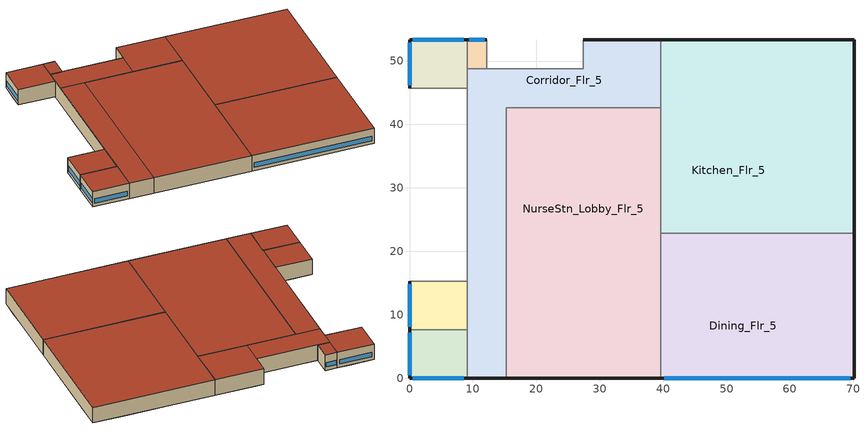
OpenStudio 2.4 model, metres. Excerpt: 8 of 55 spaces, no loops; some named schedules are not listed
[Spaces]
Office1_Flr_5
 floor adiabatic (Typical Interior Wall): 4.57,7.62 4.57,4.57 0,4.57 0,7.62 z17.07; 9.14,4.57 9.14,0 6.1,0 6.1,4.57 z17.07
 floor to PatRoom6_Flr_4: 6.1,4.57 6.1,0 0,0 0,4.57 z17.07
 floor to Corridor_SE_Flr_4: 9.14,7.62 9.14,4.57 4.57,4.57 4.57,7.62 z17.07
 wall outside: 0,7.62 0,0 9.14,0 z17.07:21.34
 wall adiabatic (Typical Interior Wall): 9.14,7.62 0,7.62 z17.07:21.34
 wall to Corridor_Flr_5: 9.14,0 9.14,7.62 z17.07:21.34
 window: 0,7.16 0,0.46 / 0.55,0 8.59,0 z17.98:19.2
 roof outside: 9.14,0 9.14,7.62 0,7.62 0,0 z21.34
Corridor_Flr_5
 floor adiabatic (Typical Interior Wall): 15.24,4.57 15.24,0 9.14,0 9.14,4.57 z17.07; 28.96,53.34 28.96,48.77 27.43,48.77 27.43,53.34 z17.07
 floor to Corridor_SE_Flr_4: 15.24,10.67 15.24,4.57 9.14,4.57 9.14,10.67 z17.07
 floor to Corridor_NW_Flr_4: 39.62,53.34 39.62,42.67 9.14,42.67 9.14,48.77 28.96,48.77 28.96,53.34 z17.07
 floor to Lab_Flr_4: 15.24,33.53 15.24,10.67 9.14,10.67 9.14,33.53 z17.07
 floor to NurseStn_Lobby_Flr_4: 15.24,42.67 15.24,33.53 9.14,33.53 9.14,42.67 z17.07
 wall outside: 39.62,53.34 27.43,53.34 / 9.14,0 15.24,0 z17.07:21.34
 wall adiabatic (Typical Interior Wall): 9.14,45.72 9.14,15.24 9.14,7.62 / 27.43,53.34 27.43,48.77 12.19,48.77 9.14,48.77 z17.07:21.34
 wall to Office3_Flr_5: 9.14,48.77 9.14,45.72 z17.07:21.34
 wall to Kitchen_Flr_5: 39.62,42.67 39.62,53.34 z17.07:21.34
 wall to NurseStn_Lobby_Flr_5: 15.24,0 15.24,42.67 39.62,42.67 z17.07:21.34
 roof outside: 15.24,0 15.24,42.67 9.14,42.67 9.14,0 z21.34; 39.62,42.67 39.62,53.34 27.43,53.34 27.43,42.67 z21.34; 27.43,42.67 27.43,48.77 9.14,48.77 9.14,42.67 z21.34
NurseStn_Lobby_Flr_5
 floor to NurseStn_Lobby_Flr_4: 39.62,42.67 39.62,10.67 28.96,10.67 28.96,19.81 15.24,19.81 15.24,42.67 z17.07
 floor to Corridor_SE_Flr_4: 39.62,10.67 39.62,0 28.96,0 28.96,4.57 15.24,4.57 15.24,10.67 z17.07
 floor to Lab_Flr_4: 28.96,19.81 28.96,10.67 15.24,10.67 15.24,19.81 z17.07
 floor adiabatic (Typical Interior Wall): 28.96,4.57 28.96,0 15.24,0 15.24,4.57 z17.07
 wall outside: 15.24,0 39.62,0 z17.07:21.34
 wall to Dining_Flr_5: 39.62,0 39.62,22.86 z17.07:21.34
 wall to Kitchen_Flr_5: 39.62,22.86 39.62,42.67 z17.07:21.34
 roof outside: 39.62,0 39.62,42.67 15.24,42.67 15.24,0 z21.34
Dining_Flr_5
 floor adiabatic (Typical Interior Wall): 70.1,22.86 70.1,8.99 65.53,8.99 65.53,22.86 z17.07; 44.2,4.57 44.2,0 39.62,0 39.62,4.57 z17.07; 70.1,8.99 70.1,4.57 65.53,4.57 65.53,8.99 z17.07; 62.48,4.57 62.48,0 44.2,0 44.2,4.57 z17.07
 floor to Radiology_Flr_4: 60.96,22.86 60.96,19.81 39.62,19.81 39.62,22.86 z17.07
 floor to Corridor_SE_Flr_4: 65.53,22.86 65.53,4.57 39.62,4.57 39.62,10.67 60.96,10.67 60.96,22.86 z17.07
 floor to NurseStn_Lobby_Flr_4: 60.96,19.81 60.96,10.67 39.62,10.67 39.62,19.81 z17.07
 floor to PatRoom2_Flr_4: 70.1,4.57 70.1,0 62.48,0 62.48,4.57 z17.07
 wall outside: 39.62,0 70.1,0 70.1,22.86 z17.07:21.34
 wall to Kitchen_Flr_5: 70.1,22.86 39.62,22.86 z17.07:21.34
 window: 40.2,0 69.53,0 z17.98:19.2
 roof outside: 70.1,0 70.1,22.86 39.62,22.86 39.62,0 z21.34
Office2_Mult5_Flr_5
 floor adiabatic (Typical Interior Wall): 4.57,15.24 4.57,8.99 0,8.99 0,15.24 z17.07; 9.14,10.67 9.14,7.62 4.57,7.62 4.57,10.67 z17.07; 4.57,8.99 4.57,7.62 0,7.62 0,8.99 z17.07; 9.14,15.24 9.14,10.67 4.57,10.67 4.57,15.24 z17.07
 wall outside: 0,15.24 0,7.62 z17.07:21.34
 wall adiabatic (Typical Interior Wall): 0,7.62 9.14,7.62 9.14,15.24 0,15.24 z17.07:21.34
 window: 0,14.78 0,8.08 z17.98:19.2
 roof outside: 9.14,7.62 9.14,15.24 0,15.24 0,7.62 z21.34
Kitchen_Flr_5
 floor to Corridor_NW_Flr_4: 65.53,48.77 65.53,42.67 39.62,42.67 39.62,48.77 z17.07
 floor to Radiology_Flr_4: 60.96,42.67 60.96,22.86 39.62,22.86 39.62,42.67 z17.07
 floor adiabatic (Typical Interior Wall): 44.2,53.34 44.2,48.77 39.62,48.77 39.62,53.34 z17.07; 62.48,53.34 62.48,48.77 44.2,48.77 44.2,53.34 z17.07; 70.1,48.77 70.1,22.86 65.53,22.86 65.53,48.77 z17.07
 floor to Corridor_SE_Flr_4: 65.53,42.67 65.53,22.86 60.96,22.86 60.96,42.67 z17.07
 floor to PatRoom4_Flr_4: 70.1,53.34 70.1,48.77 62.48,48.77 62.48,53.34 z17.07
 wall outside: 70.1,22.86 70.1,53.34 39.62,53.34 z17.07:21.34
 roof outside: 70.1,22.86 70.1,53.34 39.62,53.34 39.62,22.86 z21.34
Office3_Flr_5
 floor to PatRoom8_Flr_4: 6.1,53.34 6.1,48.77 0,48.77 0,53.34 z17.07
 floor to Corridor_NW_Flr_4: 9.14,48.77 9.14,45.72 4.57,45.72 4.57,48.77 z17.07
 floor adiabatic (Typical Interior Wall): 9.14,53.34 9.14,48.77 6.1,48.77 6.1,53.34 z17.07; 4.57,48.77 4.57,45.72 0,45.72 0,48.77 z17.07
 wall outside: 9.14,53.34 0,53.34 0,45.72 z17.07:21.34
 wall adiabatic (Typical Interior Wall): 9.14,48.77 9.14,53.34 / 0,45.72 9.14,45.72 z17.07:21.34
 window: 8.59,53.34 0.55,53.34 / 0,52.88 0,46.18 z17.98:19.2
 roof outside: 9.14,45.72 9.14,53.34 0,53.34 0,45.72 z21.34
Office4_Mult6_Flr_5
 floor adiabatic (Typical Interior Wall): 12.19,53.34 12.19,48.77 9.14,48.77 9.14,53.34 z17.07
 wall outside: 12.19,53.34 9.14,53.34 z17.07:21.34
 wall adiabatic (Typical Interior Wall): 9.14,53.34 9.14,48.77 12.19,48.77 12.19,53.34 z17.07:21.34
 window: 11.88,53.34 9.45,53.34 z17.98:19.2
 roof outside: 12.19,48.77 12.19,53.34 9.14,53.34 9.14,48.77 z21.34
[Building]
-Hospital-NECB HDD Method-CAN_QC_Kuujjuaq.AP.719060_CWEC2016.epw created: 2018-07-23 16:55:47 +0000: Default Construction Set=NECB2015 - Hospital - WholeBuilding - NECB HDD Method at hdd = 8550.0; Standards Number of Stories=6; Standards Number of Above Ground Stories=5; Standards Building Type=Hospital
[Site]
Kuujjuaq AP_QC_CAN: Latitude {deg}=58.1; Longitude {deg}=-68.417; Time Zone {hr}=-5; Elevation {m}=39.9
[ClimateZones]
Climate Zone Institution Name 1=ASHRAE; Climate Zone Document Name 1=ANSI/ASHRAE Standard 169; Climate Zone Document Year 1=2006; Climate Zone Institution Name 2=CEC; Climate Zone Document Name 2=California Climate Zone Descriptions; Climate Zone Document Year 2=1995
[Site:WaterMainsTemperature]
Calculation Method=Correlation; Annual Average Outdoor Air Temperature {C}=-3.825; Maximum Difference In Monthly Average Outdoor Air Temperatures {deltaC}=36
[Site:GroundTemperature:BuildingSurface]
19.527, 19.502, 19.536, 19.598, 20.002, 21.64, 22.225, 22.375, 21.449, 20.121, 19.802, 19.633
[SizingPeriod:DesignDay] Barometric Pressure {Pa}=100847; Sky Clearness=0; Rain Indicator=0; Snow Indicator=0; Day of Month=21; Daylight Saving Time Indicator=0; Humidity Indicating Type=Wetbulb; Dry-Bulb Temperature Range Modifier Type=DefaultMultipliers
Name | Maximum Dry-Bulb Temperature {C} | Daily Dry-Bulb Temperature Range {deltaC} | Humidity Indicating Conditions at Maximum Dry-Bulb | Wind Speed {m/s} | Wind Direction {deg} | Month | Day Type | Solar Model Indicator | ASHRAE Taub | ASHRAE Taud
Kuujjuaq AP Ann Htg 99.6% Condns DB | -36.2 | 0 | -36.2 | 2.2 | 220 | 1 | WinterDesignDay | ASHRAEClearSky
Kuujjuaq AP Ann Clg .4% Condns DB=>MWB | 24.1 | 10.3 | 16.2 | 4 | 210 | 7 | SummerDesignDay | ASHRAETau | 0.364 | 2.418
[Material]
Name | Roughness | Thickness {m} | Conductivity {W/m-K} | Density {kg/m3} | Specific Heat {J/kg-K} | Thermal Absorptance | Solar Absorptance | Visible Absorptance
G05 25mm wood | MediumSmooth | 0.0254 | 0.15 | 608 | 1630 | 0.9 | 0.5 | 0.5
100mm Normalweight concrete floor | MediumSmooth | 0.1016 | 2.31 | 2322 | 832
G01 13mm gypsum board | Smooth | 0.0127 | 0.16 | 800 | 1090 | 0.9 | 0.7 | 0.5
4 in. Normalweight Concrete Floor 1 | MediumRough | 0.1016 | 2.31 | 2322 | 832 | 0.9 | 0.7 | 0.7
1IN Stucco 1 | Smooth | 0.0253 | 0.6918 | 1858 | 837 | 0.9 | 0.92 | 0.92
8IN CONCRETE HW RefBldg 1 | Rough | 0.2032 | 1.311 | 2240 | 836.8 | 0.9 | 0.7 | 0.7
1/2IN Gypsum 1 | Smooth | 0.0127 | 0.16 | 784.9 | 830 | 0.9 | 0.4 | 0.4
Metal Roof Surface 1; F08 Metal surface 1 | Smooth | 0.0008 | 45.28 | 7824 | 500 | 0.9 | 0.7 | 0.7
6 in. Normalweight Concrete Floor 1; 6 in. Normalweight Concrete Floor 2 | MediumRough | 0.1524 | 2.31 | 2322 | 832 | 0.9 | 0.7 | 0.7
[Material:NoMass] Roughness=Smooth; Thermal Absorptance=0.9
Name | Thermal Resistance {m2-K/W} | Solar Absorptance | Visible Absorptance
CP02 CARPET PAD | 0.1 | 0.8 | 0.8
Typical Insulation R-13.06 1 | 6.78179 | 0.7 | 0.7
Typical Carpet Pad 1 | 0.21648 | 0.7 | 0.8
Typical Insulation R-10.11 1 | 5.19354 | 0.7 | 0.7
Typical Insulation R-19.63 1 | 7.04224 | 0.7 | 0.7
Typical Carpet Pad 2 | 2.57255 | 0.7 | 0.8
Typical Carpet Pad 3 | 4.69593 | 0.7 | 0.8
Typical Insulation R-0.58 1 | 0.624982 | 0.7 | 0.7
Typical Insulation R-1.15 1 | 0.625 | 0.7 | 0.7
[WindowMaterial:Glazing]
Clear 3mm: Optical Data Type=SpectralAverage; Thickness {m}=0.003; Solar Transmittance at Normal Incidence=0.837; Front Side Solar Reflectance at Normal Incidence=0.075; Back Side Solar Reflectance at Normal Incidence=0; Visible Transmittance at Normal Incidence=0.898; Front Side Visible Reflectance at Normal Incidence=0.081; Back Side Visible Reflectance at Normal Incidence=0; Infrared Transmittance at Normal Incidence=0; Front Side Infrared Hemispherical Emissivity=0.84; Back Side Infrared Hemispherical Emissivity=0.84; Conductivity {W/m-K}=0.9; Dirt Correction Factor for Solar and Visible Transmittance=1; Solar Diffusing=No
[DefaultSurfaceConstructions]
Name | Floor Construction | Wall Construction | Roof Ceiling Construction
Default Surface Constructions 2 | Typical Interior Floor | Typical Interior Wall | Typical Interior Ceiling
NECB2015 - Hospital - WholeBuilding - NECB HDD Method at hdd = 8550.0 | Customized opaque construction Typical Insulated Exterior Mass Floor R-15.63 to conductance of 0.142 | Customized opaque construction Typical Insulated Exterior Mass Wall R-12.5 to conductance of 0.183 | Customized opaque construction Typical Insulated Metal Building Roof R-20.41 to conductance of 0.142
NECB2015 - Hospital - WholeBuilding - NECB HDD Method at hdd = 8550.0 1 | Customized opaque construction Typical Insulated Carpeted 6in Slab Floor to conductance of 0.379 | Customized opaque construction Typical Insulated Carpeted 6in Slab Floor to conductance of 0.21 | Customized opaque construction Typical Insulated Carpeted 6in Slab Floor to conductance of 0.21
[DefaultSubSurfaceConstructions]
Name | Fixed Window Construction | Operable Window Construction | Door Construction | Glass Door Construction | Overhead Door Construction | Skylight Construction | Tubular Daylight Dome Construction | Tubular Daylight Diffuser Construction
Default Sub Surface Constructions 2 | Typical Interior Window | Typical Interior Window | Typical Interior Door
NECB2015 - Hospital - WholeBuilding - NECB HDD Method at hdd = 8550.0 | Customized Fenestration: cond=0.160 tvis=0.220 tsol=0.232 | Customized Fenestration: cond=0.160 tvis=0.220 tsol=0.232 | Customized opaque construction Typical Insulated Metal Door R-1.43 to conductance of 1.6 | Customized Fenestration: cond=0.160 tvis=0.441 tsol=0.279 | Customized opaque construction Typical Overhead Door R-2.0 to conductance of 1.6 | Customized Fenestration: cond=0.160 tvis=0.294 tsol=0.332 | Customized Fenestration: cond=0.160 tvis=0.898 tsol=0.837 | Customized Fenestration: cond=0.160 tvis=0.898 tsol=0.837
[WindowMaterial:Blind]
Window Material Blind 1: Slat Width {m}=0.025; Slat Separation {m}=0.01875; Front Side Slat Beam Solar Reflectance=0.5; Back Side Slat Beam Solar Reflectance=0.5; Front Side Slat Diffuse Solar Reflectance=0.5; Back Side Slat Diffuse Solar Reflectance=0.5; Slat Beam Visible Transmittance=0
[Construction]
Typical Interior Floor: 100mm Normalweight concrete floor, CP02 CARPET PAD
Typical Interior Wall: G01 13mm gypsum board, G01 13mm gypsum board
Typical Interior Ceiling: CP02 CARPET PAD, 100mm Normalweight concrete floor
Typical Interior Window: Clear 3mm
Typical Interior Door; Typical Interior Partition: G05 25mm wood
Customized opaque construction Typical Insulated Exterior Mass Floor R-15.63 to conductance of 0.142: Typical Insulation R-13.06 1, 4 in. Normalweight Concrete Floor 1, Typical Carpet Pad 1
Customized opaque construction Typical Insulated Exterior Mass Wall R-12.5 to conductance of 0.183: 1IN Stucco 1, 8IN CONCRETE HW RefBldg 1, Typical Insulation R-10.11 1, 1/2IN Gypsum 1
Customized opaque construction Typical Insulated Metal Building Roof R-20.41 to conductance of 0.142: Metal Roof Surface 1, Typical Insulation R-19.63 1
Customized opaque construction Typical Insulated Carpeted 6in Slab Floor to conductance of 0.379: 6 in. Normalweight Concrete Floor 1, Typical Carpet Pad 2
Customized opaque construction Typical Insulated Carpeted 6in Slab Floor to conductance of 0.21: 6 in. Normalweight Concrete Floor 2, Typical Carpet Pad 3
Customized Fenestration: cond=0.160 tvis=0.220 tsol=0.232: Customized Fenestration:: cond=0.160 tvis=0.220 tsol=0.232
Customized opaque construction Typical Insulated Metal Door R-1.43 to conductance of 1.6: F08 Metal surface 1, Typical Insulation R-0.58 1
Customized Fenestration: cond=0.160 tvis=0.441 tsol=0.279: Customized Fenestration:: cond=0.160 tvis=0.441 tsol=0.279
Customized opaque construction Typical Overhead Door R-2.0 to conductance of 1.6: Typical Insulation R-1.15 1
Customized Fenestration: cond=0.160 tvis=0.294 tsol=0.332: Customized Fenestration:: cond=0.160 tvis=0.294 tsol=0.332
Customized Fenestration: cond=0.160 tvis=0.898 tsol=0.837: Customized Fenestration:: cond=0.160 tvis=0.898 tsol=0.837
[DefaultConstructionSet]
NECB2015 - Hospital - WholeBuilding - NECB HDD Method at hdd = 8550.0: Default Exterior Surface Constructions=NECB2015 - Hospital - WholeBuilding - NECB HDD Method at hdd = 8550.0; Default Interior Surface Constructions=Default Surface Constructions 2; Default Ground Contact Surface Constructions=NECB2015 - Hospital - WholeBuilding - NECB HDD Method at hdd = 8550.0 1; Default Exterior SubSurface Constructions=NECB2015 - Hospital - WholeBuilding - NECB HDD Method at hdd = 8550.0; Default Interior SubSurface Constructions=Default Sub Surface Constructions 2; Interior Partition Construction=Typical Interior Partition
[WindowMaterial:SimpleGlazingSystem] U-Factor {W/m2-K}=1.6; Solar Heat Gain Coefficient=0.6; Visible Transmittance=0.21
Customized Fenestration:: cond=0.160 tvis=0.220 tsol=0.232; Customized Fenestration:: cond=0.160 tvis=0.441 tsol=0.279; Customized Fenestration:: cond=0.160 tvis=0.294 tsol=0.332; Customized Fenestration:: cond=0.160 tvis=0.898 tsol=0.837
[DesignSpecification:OutdoorAir] Outdoor Air Method=Sum; Outdoor Air Flow per Person {m3/s-person}=0; Outdoor Air Flow Rate {m3/s}=0; Outdoor Air Flow Air Changes per Hour {1/hr}=0
Name | Outdoor Air Flow per Floor Area {m3/s-m2}
Space Function Corridor/Transition area - hospital-sch-B Ventilation | 0.0003048
Space Function Dining area - bar lounge/leisure dining Ventilation | 0.0035814
Space Function Food preparation area Ventilation | 0.0013716
Space Function Health care facility nurses station Ventilation | 0.001524
Space Function Office enclosed > 25 m2 Ventilation | 0.00042164
[ThermostatSetpoint:DualSetpoint]
Name | Heating Setpoint Temperature Schedule | Cooling Setpoint Temperature Schedule
Space Function Corridor/Transition area - hospital-sch-B Thermostat 14; Space Function Food preparation area Thermostat 2; Space Function Dining area - bar lounge/leisure dining Thermostat 2 | NECB-B-Thermostat Setpoint-Heating | NECB-B-Thermostat Setpoint-Cooling
Space Function Health care facility nurses station Thermostat 12 | NECB-H-Thermostat Setpoint-Heating | NECB-H-Thermostat Setpoint-Cooling
Space Function Office enclosed > 25 m2 Thermostat 9; Space Function Office enclosed > 25 m2 Thermostat 10; Space Function Office enclosed > 25 m2 Thermostat 11; Space Function Office enclosed > 25 m2 Thermostat 12 | NECB-A-Thermostat Setpoint-Heating | NECB-A-Thermostat Setpoint-Cooling
[ShadingControl]
Shading Control 1: Shading Type=InteriorBlind; Shading Device Material=Window Material Blind 1
[BuildingStory] Nominal Z Coordinate {m}=0; Nominal Floor to Floor Height {m}=4.2672
Building Story 6; Building Story 7
[Space] Building Story=Building Story 7
Name | Space Type | Thermal Zone
Office1_Flr_5 | Space Function Office enclosed > 25 m2 | Sp-Office1_Flr_5 Sys-6 Flr-7 Sch-A HPlcmt-south ZN
Corridor_Flr_5 | Space Function Corridor/Transition area - hospital-sch-B | Sp-Corridor_Flr_5 Sys-3 Flr-7 Sch-B HPlcmt-north ZN
NurseStn_Lobby_Flr_5 | Space Function Health care facility nurses station | Sp-NurseStn_Lobby_Flr_5 Sys-3 Flr-7 Sch-H HPlcmt-south ZN
Dining_Flr_5 | Space Function Dining area - bar lounge/leisure dining | Sp-Dining_Flr_5 Sys-3 Flr-7 Sch-B HPlcmt-south ZN
Office2_Mult5_Flr_5 | Space Function Office enclosed > 25 m2 | Sp-Office2_Mult5_Flr_5 Sys-6 Flr-7 Sch-A HPlcmt-west ZN
Kitchen_Flr_5 | Space Function Food preparation area | Sp-Kitchen_Flr_5 Sys-3 Flr-7 Sch-B HPlcmt-north ZN
Office3_Flr_5 | Space Function Office enclosed > 25 m2 | Sp-Office3_Flr_5 Sys-6 Flr-7 Sch-A HPlcmt-north ZN
Office4_Mult6_Flr_5 | Space Function Office enclosed > 25 m2 | Sp-Office4_Mult6_Flr_5 Sys-6 Flr-7 Sch-A HPlcmt-north ZN
[SpaceType] Standards Building Type=Space Function
Name | Default Schedule Set | Design Specification Outdoor Air Object | Standards Space Type
Space Function Corridor/Transition area - hospital-sch-B | Space Function Corridor/Transition area - hospital-sch-B Schedule Set | Space Function Corridor/Transition area - hospital-sch-B Ventilation | Corridor/Transition area - hospital-sch-B
Space Function Dining area - bar lounge/leisure dining | Space Function Dining area - bar lounge/leisure dining Schedule Set | Space Function Dining area - bar lounge/leisure dining Ventilation | Dining area - bar lounge/leisure dining
Space Function Health care facility nurses station | Space Function Health care facility nurses station Schedule Set | Space Function Health care facility nurses station Ventilation | Health care facility nurses station
Space Function Food preparation area | Space Function Food preparation area Schedule Set | Space Function Food preparation area Ventilation | Food preparation area
Space Function Office enclosed > 25 m2 | Space Function Office enclosed > 25 m2 Schedule Set | Space Function Office enclosed > 25 m2 Ventilation | Office enclosed > 25 m2
[People:Definition] Number of People Calculation Method=People/Area; Fraction Radiant=0.3
Name | People per Space Floor Area {person/m2}
Space Function Corridor/Transition area - hospital-sch-B People Definition | 0.0100036
Space Function Dining area - bar lounge/leisure dining People Definition | 0.100036
Space Function Food preparation area People Definition; Space Function Health care facility nurses station People Definition; Space Function Office enclosed > 25 m2 People Definition | 0.0500182
[People] Work Efficiency Schedule=Work Efficiency Schedule; Clothing Insulation Schedule=Clothing Schedule; Air Velocity Schedule=Air Velocity Schedule; Multiplier=1
Name | People Definition | Space or SpaceType
Space Function Corridor/Transition area - hospital-sch-B People | Space Function Corridor/Transition area - hospital-sch-B People Definition | Space Function Corridor/Transition area - hospital-sch-B
Space Function Dining area - bar lounge/leisure dining People | Space Function Dining area - bar lounge/leisure dining People Definition | Space Function Dining area - bar lounge/leisure dining
Space Function Food preparation area People | Space Function Food preparation area People Definition | Space Function Food preparation area
Space Function Health care facility nurses station People | Space Function Health care facility nurses station People Definition | Space Function Health care facility nurses station
Space Function Office enclosed > 25 m2 People | Space Function Office enclosed > 25 m2 People Definition | Space Function Office enclosed > 25 m2
[Lights:Definition] Design Level Calculation Method=Watts/Area; Fraction Radiant=0.5; Fraction Visible=0.2
Name | Watts per Space Floor Area {W/m2}
Space Function Corridor/Transition area - hospital-sch-B Lights Definition | 10.7039
Space Function Dining area - bar lounge/leisure dining Lights Definition | 11.6042
Space Function Food preparation area Lights Definition | 13.1048
Space Function Health care facility nurses station Lights Definition | 7.60276
Space Function Office enclosed > 25 m2 Lights Definition | 12.0044
[Lights] Fraction Replaceable=1
Name | Lights Definition | Space or SpaceType
Space Function Corridor/Transition area - hospital-sch-B Lights | Space Function Corridor/Transition area - hospital-sch-B Lights Definition | Space Function Corridor/Transition area - hospital-sch-B
Space Function Dining area - bar lounge/leisure dining Lights | Space Function Dining area - bar lounge/leisure dining Lights Definition | Space Function Dining area - bar lounge/leisure dining
Space Function Food preparation area Lights | Space Function Food preparation area Lights Definition | Space Function Food preparation area
Space Function Health care facility nurses station Lights | Space Function Health care facility nurses station Lights Definition | Space Function Health care facility nurses station
Space Function Office enclosed > 25 m2 Lights | Space Function Office enclosed > 25 m2 Lights Definition | Space Function Office enclosed > 25 m2
[DefaultScheduleSet] People Activity Level Schedule=NECB-Activity; Infiltration Schedule=Always On
Name | Number of People Schedule | Lighting Schedule | Electric Equipment Schedule
Space Function Corridor/Transition area - hospital-sch-B Schedule Set; Space Function Dining area - bar lounge/leisure dining Schedule Set; Space Function Food preparation area Schedule Set | NECB-B-Occupancy | NECB-B-Lighting | NECB-B-Electric-Equipment
Space Function Health care facility nurses station Schedule Set | NECB-H-Occupancy | NECB-H-Lighting | NECB-H-Electric-Equipment
Space Function Office enclosed > 25 m2 Schedule Set | NECB-A-Occupancy | NECB-A-Lighting | NECB-A-Electric-Equipment
[ElectricEquipment:Definition] Design Level Calculation Method=Watts/Area; Fraction Radiant=0.5
Name | Watts per Space Floor Area {W/m2}
Space Function Dining area - bar lounge/leisure dining Elec Equip Definition | 1.00036
Space Function Food preparation area Elec Equip Definition | 10.0036
Space Function Health care facility nurses station Elec Equip Definition | 2.50091
Space Function Office enclosed > 25 m2 Elec Equip Definition | 7.50273
[ElectricEquipment]
Name | Electric Equipment Definition | Space or SpaceType
Space Function Dining area - bar lounge/leisure dining Elec Equip | Space Function Dining area - bar lounge/leisure dining Elec Equip Definition | Space Function Dining area - bar lounge/leisure dining
Space Function Food preparation area Elec Equip | Space Function Food preparation area Elec Equip Definition | Space Function Food preparation area
Space Function Health care facility nurses station Elec Equip | Space Function Health care facility nurses station Elec Equip Definition | Space Function Health care facility nurses station
Space Function Office enclosed > 25 m2 Elec Equip | Space Function Office enclosed > 25 m2 Elec Equip Definition | Space Function Office enclosed > 25 m2
[SpaceInfiltration:DesignFlowRate] Schedule=Always On Discrete; Design Flow Rate Calculation Method=Flow/ExteriorArea; Flow per Exterior Surface Area {m3/s-m2}=0.00025; Constant Term Coefficient=0; Temperature Term Coefficient=0; Velocity Term Coefficient=0.224; Velocity Squared Term Coefficient=0
Name | Space or SpaceType
Corridor_Flr_5 Infiltration | Corridor_Flr_5
Dining_Flr_5 Infiltration | Dining_Flr_5
Kitchen_Flr_5 Infiltration | Kitchen_Flr_5
NurseStn_Lobby_Flr_5 Infiltration | NurseStn_Lobby_Flr_5
Office1_Flr_5 Infiltration | Office1_Flr_5
Office2_Mult5_Flr_5 Infiltration | Office2_Mult5_Flr_5
Office3_Flr_5 Infiltration | Office3_Flr_5
Office4_Mult6_Flr_5 Infiltration | Office4_Mult6_Flr_5
[ThermalZone] Use Ideal Air Loads=No
Name | Thermostat | Multiplier
Sp-Corridor_Flr_5 Sys-3 Flr-7 Sch-B HPlcmt-north ZN | Space Function Corridor/Transition area - hospital-sch-B Thermostat 14
Sp-Kitchen_Flr_5 Sys-3 Flr-7 Sch-B HPlcmt-north ZN | Space Function Food preparation area Thermostat 2
Sp-Dining_Flr_5 Sys-3 Flr-7 Sch-B HPlcmt-south ZN | Space Function Dining area - bar lounge/leisure dining Thermostat 2
Sp-NurseStn_Lobby_Flr_5 Sys-3 Flr-7 Sch-H HPlcmt-south ZN | Space Function Health care facility nurses station Thermostat 12
Sp-Office3_Flr_5 Sys-6 Flr-7 Sch-A HPlcmt-north ZN | Space Function Office enclosed > 25 m2 Thermostat 9
Sp-Office4_Mult6_Flr_5 Sys-6 Flr-7 Sch-A HPlcmt-north ZN | Space Function Office enclosed > 25 m2 Thermostat 10 | 6
Sp-Office2_Mult5_Flr_5 Sys-6 Flr-7 Sch-A HPlcmt-west ZN | Space Function Office enclosed > 25 m2 Thermostat 11 | 5
Sp-Office1_Flr_5 Sys-6 Flr-7 Sch-A HPlcmt-south ZN | Space Function Office enclosed > 25 m2 Thermostat 12
[Schedule:Ruleset]
Name | Default Day Schedule
NECB-B-Thermostat Setpoint-Heating | NECB-B-Thermostat Setpoint-Heating Default
NECB-B-Thermostat Setpoint-Cooling | NECB-B-Thermostat Setpoint-Cooling Default
NECB-H-Thermostat Setpoint-Heating | NECB-H-Thermostat Setpoint-Heating Default
NECB-H-Thermostat Setpoint-Cooling | NECB-H-Thermostat Setpoint-Cooling Default
NECB-A-Thermostat Setpoint-Heating | NECB-A-Thermostat Setpoint-Heating Default
NECB-A-Thermostat Setpoint-Cooling | NECB-A-Thermostat Setpoint-Cooling Default
[Schedule:Constant]
Always On Discrete: Value=1
